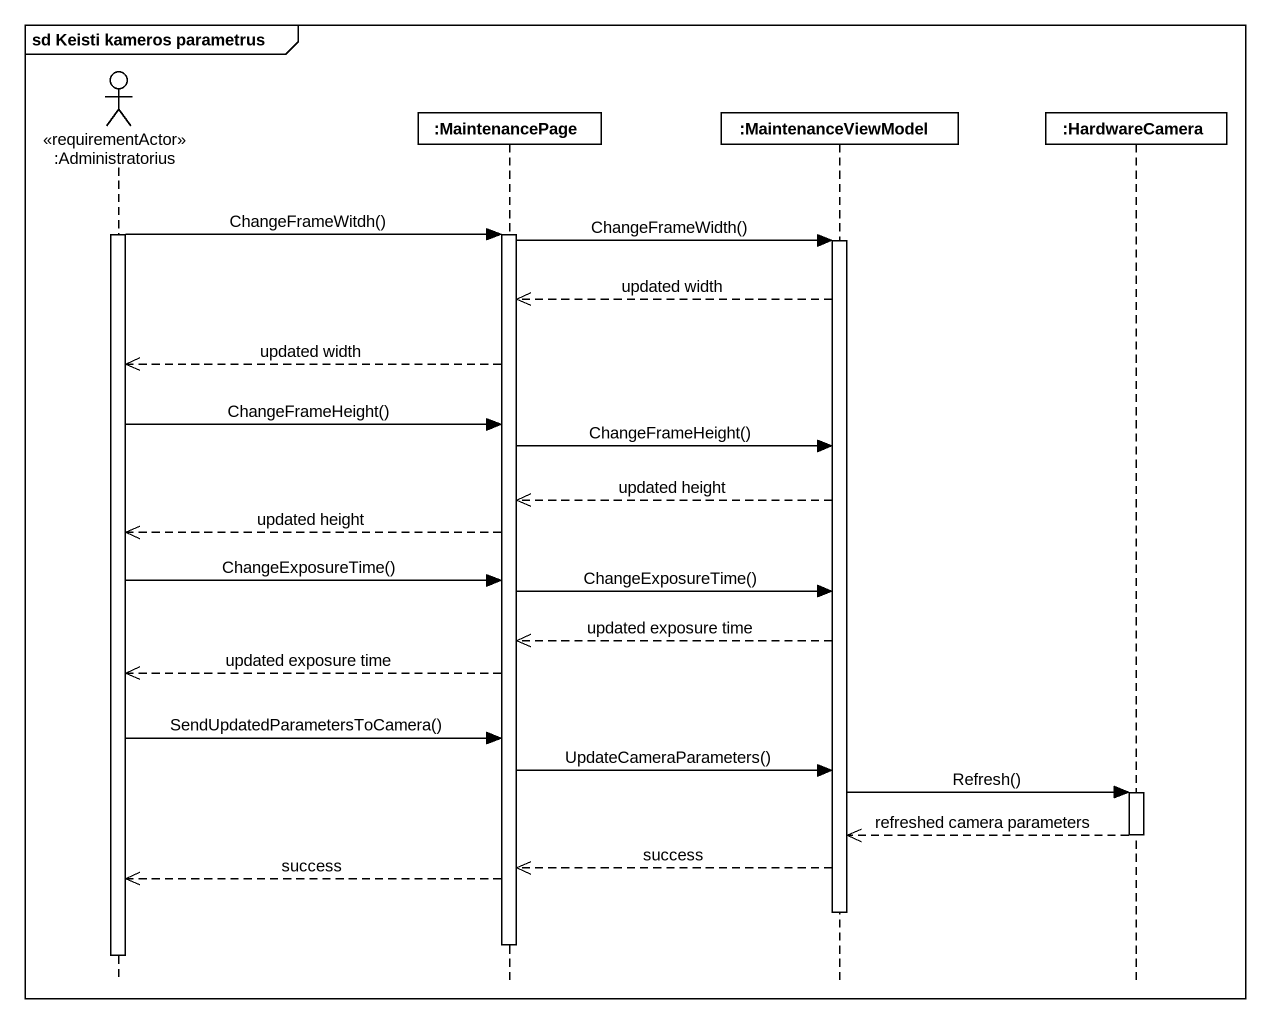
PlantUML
@startuml
mainframe sd Keisti kameros parametrus
hide footbox
actor ":Administratorius" as Administratorius <<requirementActor>>
participant ":MaintenancePage" as MaintenancePage
participant ":MaintenanceViewModel" as MaintenanceViewModel
participant ":HardwareCamera" as HardwareCamera

activate Administratorius
Administratorius -> MaintenancePage : ChangeFrameWitdh()
activate MaintenancePage
MaintenancePage -> MaintenanceViewModel : ChangeFrameWidth()
activate MaintenanceViewModel
MaintenanceViewModel -->> MaintenancePage : updated width
MaintenancePage -->> Administratorius : updated width
Administratorius -> MaintenancePage : ChangeFrameHeight()
MaintenancePage -> MaintenanceViewModel : ChangeFrameHeight()
MaintenanceViewModel -->> MaintenancePage : updated height
MaintenancePage -->> Administratorius : updated height
Administratorius -> MaintenancePage : ChangeExposureTime()
MaintenancePage -> MaintenanceViewModel : ChangeExposureTime()
MaintenanceViewModel -->> MaintenancePage : updated exposure time
MaintenancePage -->> Administratorius : updated exposure time
Administratorius -> MaintenancePage : SendUpdatedParametersToCamera()
MaintenancePage -> MaintenanceViewModel : UpdateCameraParameters()
MaintenanceViewModel -> HardwareCamera : Refresh()
activate HardwareCamera
HardwareCamera -->> MaintenanceViewModel : refreshed camera parameters
deactivate HardwareCamera
MaintenanceViewModel -->> MaintenancePage : success
MaintenancePage -->> Administratorius : success
deactivate MaintenanceViewModel
deactivate MaintenancePage
deactivate Administratorius
@enduml
